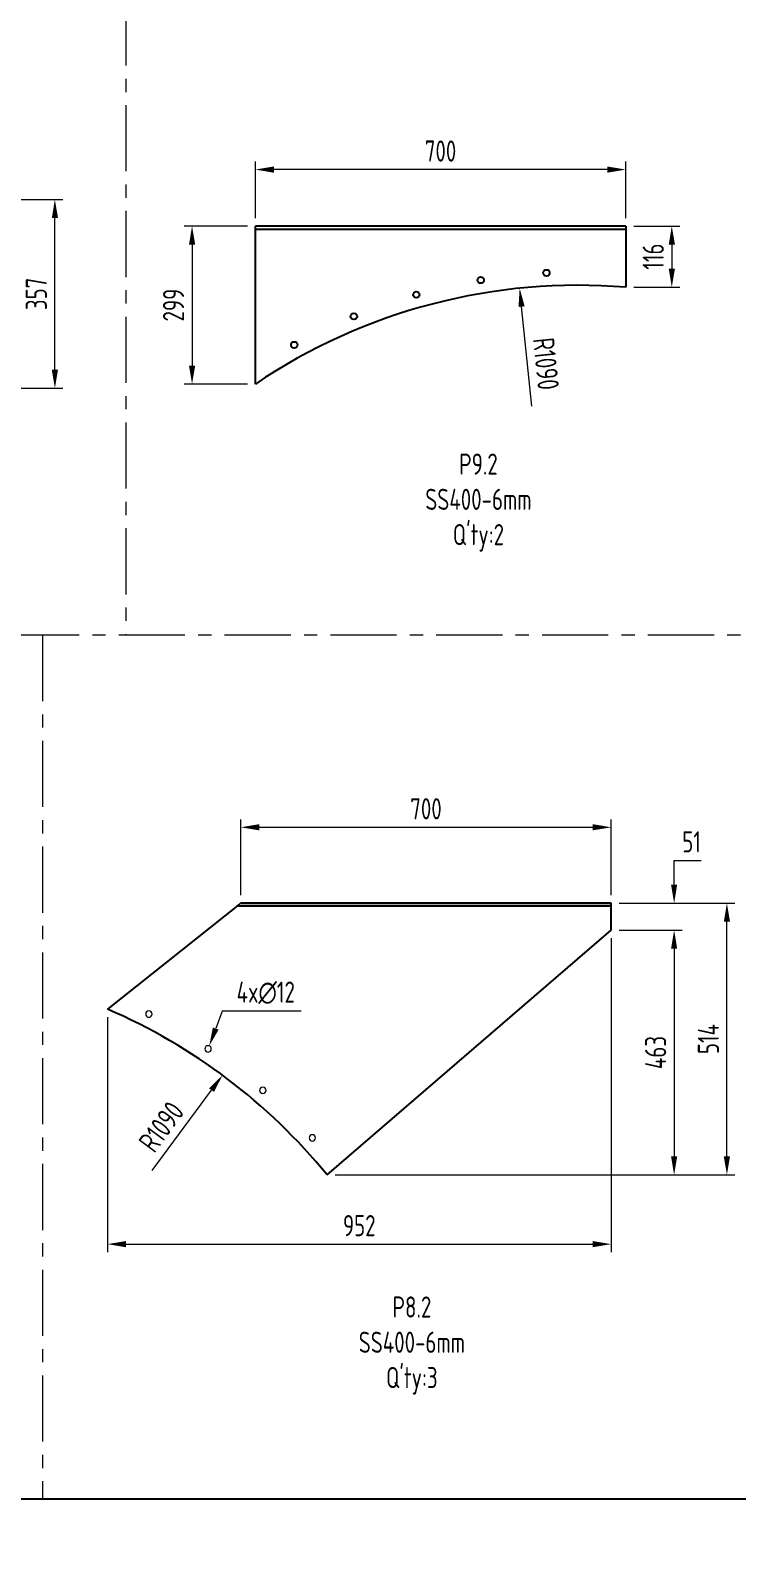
# Model space of a CAD drawing. Header units: millimetres. Extents: x -46397 to 283259, y -8690 to 23983.
# Drawn here: x 90249 to 91584, y -1792 to 1061 of the extents above; entities that cross this region are included whole.
import ezdxf

# ---------------------------------------------------------------- set-up
doc = ezdxf.new("R2010")
doc.units = ezdxf.units.MM
doc.linetypes.add('CENTER', pattern=[2, 1.25, -0.25, 0.25, -0.25])
doc.layers.get('Defpoints').update_dxf_attribs({"lineweight": 0})
for name, color, linetype, lineweight in [('Dtext', 255, 'Continuous', 20), ('DUONGCHINH', 7, 'Continuous', 25), ('PHANTOM 2', 8, 'Continuous', 0), ('ĐƯỜNG TÂM', 8, 'CENTER', 5)]:
    doc.layers.add(name, color=color, linetype=linetype, lineweight=lineweight)
doc.styles.add('Chu va so', font='arial.ttf')
doc.styles.add('GHI CHÚ 1', font='isocp_IV25.ttf', dxfattribs={"width": 0.8})
doc.styles.get("Standard").update_dxf_attribs({"font": 'isocp.shx', "width": 0.8})
doc.styles.add('TCVN', font='arial.ttf')
doc.dimstyles.new('1-30SCALE', dxfattribs={"dimtxt": 75, "dimasz": 75, "dimexe": 37.5, "dimexo": 30, "dimgap": 30, "dimtad": 1, "dimtoh": 1, "dimdec": 0, "dimdsep": 46, "dimtxsty": 'GHI CHÚ 1', "dimcen": 0.09, "dimclrd": 256, "dimclre": 256, "dimclrt": 2, "dimadec": 0, "dimazin": 0, "dimtfac": 1, "dimtdec": 0, "dimtofl": 0, "dimtmove": 0, "dimatfit": 3, "dimfxl": 1, "dimlwd": 0, "dimlwe": 0, "dimarcsym": 0})
doc.dimstyles.new('1-30SCALE$4', dxfattribs={"dimtxt": 75, "dimasz": 75, "dimexe": 37.5, "dimexo": 30, "dimgap": 30, "dimtad": 1, "dimtoh": 1, "dimdec": 0, "dimdsep": 46, "dimtxsty": 'GHI CHÚ 1', "dimcen": 0.09, "dimclrd": 256, "dimclre": 256, "dimclrt": 2, "dimadec": 0, "dimazin": 0, "dimtfac": 1, "dimtdec": 0, "dimtofl": 0, "dimtmove": 0, "dimatfit": 3, "dimfxl": 1, "dimlwd": 0, "dimlwe": 0, "dimarcsym": 0})

# ---------------------------------------------------------------- blocks, each defined once
blk = doc.blocks.new('*D322')
at = {"layer": 'Defpoints', "color": 0, "transparency": 16777216}
for p in [(90183.4, 740.6), (90295.2, 740.6), (89483.3, 383.8)]:
    blk.add_point(p, dxfattribs=at)
at = {"layer": 'PHANTOM 2', "linetype": 'Continuous', "lineweight": 0, "transparency": 16777216}
for p, q in [((90198.4, 740.6), (90310.2, 740.6)), ((90295.2, 418.8), (90295.2, 705.6)), ((89498.3, 383.8), (90310.2, 383.8))]:
    blk.add_line(p, q, dxfattribs=at)
at = {"layer": 'PHANTOM 2', "transparency": 16777216}
for points in [[(90289.4, 705.6), (90301.1, 705.6), (90295.2, 740.6)], [(90289.4, 418.8), (90301.1, 418.8), (90295.2, 383.8)]]:
    blk.add_solid(points, dxfattribs=at)
at = {"layer": 'PHANTOM 2', "color": 2, "transparency": 16777216, "insert": (90260.2, 562.2), "char_height": 40, "attachment_point": 5, "rotation": 90, "style": 'GHI CHÚ 1'}
blk.add_mtext('357', dxfattribs=at)
blk = doc.blocks.new('*D325')
at = {"layer": 'Defpoints', "color": 0, "transparency": 16777216}
for p in [(90674.1, 797.3), (90674.1, 690.5, -1.5), (91374.2, 690.5, -1.5)]:
    blk.add_point(p, dxfattribs=at)
at = {"layer": 'PHANTOM 2', "linetype": 'Continuous', "lineweight": 0, "transparency": 16777216}
for p, q in [((90674.1, 705.5), (90674.1, 812.3)), ((91374.2, 705.5), (91374.2, 812.3)), ((91339.2, 797.3), (90709.1, 797.3))]:
    blk.add_line(p, q, dxfattribs=at)
at = {"layer": 'PHANTOM 2', "transparency": 16777216}
for points in [[(90709.1, 803.1), (90709.1, 791.4), (90674.1, 797.3)], [(91339.2, 803.1), (91339.2, 791.4), (91374.2, 797.3)]]:
    blk.add_solid(points, dxfattribs=at)
at = {"layer": 'PHANTOM 2', "color": 2, "transparency": 16777216, "insert": (91024.1, 832.3), "char_height": 40, "attachment_point": 5, "style": 'GHI CHÚ 1'}
blk.add_mtext('700', dxfattribs=at)
blk = doc.blocks.new('*D326')
at = {"layer": 'Defpoints', "color": 0, "transparency": 16777216}
for p in [(90674.1, 690.5, -1.5), (90554.5, 391.8), (90674.1, 391.8, -1.5)]:
    blk.add_point(p, dxfattribs=at)
at = {"layer": 'PHANTOM 2', "linetype": 'Continuous', "lineweight": 0, "transparency": 16777216}
for p, q in [((90659.1, 690.5), (90539.5, 690.5)), ((90554.5, 655.5), (90554.5, 426.8)), ((90659.1, 391.8), (90539.5, 391.8))]:
    blk.add_line(p, q, dxfattribs=at)
at = {"layer": 'PHANTOM 2', "transparency": 16777216}
for points in [[(90548.7, 655.5), (90560.4, 655.5), (90554.5, 690.5)], [(90548.7, 426.8), (90560.4, 426.8), (90554.5, 391.8)]]:
    blk.add_solid(points, dxfattribs=at)
at = {"layer": 'PHANTOM 2', "color": 2, "transparency": 16777216, "insert": (90519.5, 541.1), "char_height": 40, "attachment_point": 5, "rotation": 90, "style": 'GHI CHÚ 1'}
blk.add_mtext('299', dxfattribs=at)
blk = doc.blocks.new('*D327')
at = {"layer": 'Defpoints', "color": 0, "transparency": 16777216}
for p in [(91374.2, 690.5, -1.5), (91374.2, 574.8, -1.5), (91461.2, 574.8)]:
    blk.add_point(p, dxfattribs=at)
at = {"layer": 'PHANTOM 2', "linetype": 'Continuous', "lineweight": 0, "transparency": 16777216}
for p, q in [((91389.2, 690.5), (91476.2, 690.5)), ((91461.2, 655.5), (91461.2, 609.8)), ((91389.2, 574.8), (91476.2, 574.8))]:
    blk.add_line(p, q, dxfattribs=at)
at = {"layer": 'PHANTOM 2', "transparency": 16777216}
for points in [[(91455.4, 655.5), (91467.1, 655.5), (91461.2, 690.5)], [(91455.4, 609.8), (91467.1, 609.8), (91461.2, 574.8)]]:
    blk.add_solid(points, dxfattribs=at)
at = {"layer": 'PHANTOM 2', "color": 2, "transparency": 16777216, "insert": (91426.2, 632.7), "char_height": 40, "attachment_point": 5, "rotation": 90, "style": 'GHI CHÚ 1'}
blk.add_mtext('116', dxfattribs=at)
blk = doc.blocks.new('*D328')
at = {"layer": 'Defpoints', "color": 0, "transparency": 16777216}
for p in [(91173.7, 572.9, -1.5), (91284.2, -511.5, -1.5)]:
    blk.add_point(p, dxfattribs=at)
at = {"layer": 'PHANTOM 2', "linetype": 'Continuous', "lineweight": 0, "transparency": 16777216}
blk.add_line((91196.4, 349.9), (91177.3, 538.1), dxfattribs=at)
at = {"layer": 'PHANTOM 2', "transparency": 16777216}
blk.add_solid([(91183.1, 538.7), (91171.5, 537.5), (91173.7, 572.9)], dxfattribs=at)
at = {"layer": 'PHANTOM 2', "color": 2, "transparency": 16777216, "insert": (91223.5, 430.1), "char_height": 40, "attachment_point": 5, "rotation": 275.8167, "style": 'GHI CHÚ 1'}
blk.add_mtext('R1090', dxfattribs=at)
blk = doc.blocks.new('*D1539')
at = {"layer": 'Defpoints', "color": 0, "transparency": 16777216}
for p in [(92031.9, -901.3, -1.5), (91295.9, -1705.2, -1.5)]:
    blk.add_point(p, dxfattribs=at)
at = {"layer": 'PHANTOM 2', "linetype": 'Continuous', "lineweight": 0, "transparency": 16777216}
blk.add_line((91880.5, -1066.6), (92008.3, -927.1), dxfattribs=at)
at = {"layer": 'PHANTOM 2', "transparency": 16777216}
blk.add_solid([(92004, -923.2), (92012.6, -931.1), (92031.9, -901.3)], dxfattribs=at)
at = {"layer": 'PHANTOM 2', "color": 2, "transparency": 16777216, "insert": (91906.8, -986.2), "char_height": 40, "attachment_point": 5, "rotation": 47.5245, "style": 'GHI CHÚ 1'}
blk.add_mtext('R1090', dxfattribs=at)
blk = doc.blocks.new('*D1547')
at = {"layer": 'Defpoints', "color": 0, "transparency": 16777216}
for p in [(91346.6, -446.4), (90646.6, -589.9, -1.5), (91346.6, -589.9, -1.5)]:
    blk.add_point(p, dxfattribs=at)
at = {"layer": 'PHANTOM 2', "linetype": 'Continuous', "lineweight": 0, "transparency": 16777216}
for p, q in [((90646.6, -574.9), (90646.6, -431.4)), ((90681.6, -446.4), (91311.6, -446.4)), ((91346.6, -574.9), (91346.6, -431.4))]:
    blk.add_line(p, q, dxfattribs=at)
at = {"layer": 'PHANTOM 2', "transparency": 16777216}
for points in [[(90681.6, -440.5), (90681.6, -452.2), (90646.6, -446.4)], [(91311.6, -440.5), (91311.6, -452.2), (91346.6, -446.4)]]:
    blk.add_solid(points, dxfattribs=at)
at = {"layer": 'PHANTOM 2', "color": 2, "transparency": 16777216, "insert": (90996.6, -411.4), "char_height": 40, "attachment_point": 5, "rotation": 359.9998, "style": 'GHI CHÚ 1'}
blk.add_mtext('700', dxfattribs=at)
blk = doc.blocks.new('*D1548')
at = {"layer": 'Defpoints', "color": 0, "transparency": 16777216}
for p in [(91346.6, -589.9, -1.5), (91346.6, -640.9, -1.5), (91465.6, -640.9)]:
    blk.add_point(p, dxfattribs=at)
at = {"layer": 'PHANTOM 2', "linetype": 'Continuous', "lineweight": 0, "transparency": 16777216}
for p, q in [((91465.6, -554.9), (91465.6, -508.9)), ((91465.6, -508.9), (91516.6, -508.9)), ((91361.6, -589.9), (91480.6, -589.9)), ((91361.6, -640.9), (91480.6, -640.9)), ((91465.6, -675.9), (91465.6, -710.9))]:
    blk.add_line(p, q, dxfattribs=at)
at = {"layer": 'PHANTOM 2', "transparency": 16777216}
for points in [[(91459.8, -554.9), (91471.4, -554.9), (91465.6, -589.9)], [(91459.8, -675.9), (91471.4, -675.9), (91465.6, -640.9)]]:
    blk.add_solid(points, dxfattribs=at)
at = {"layer": 'PHANTOM 2', "color": 2, "transparency": 16777216, "insert": (91498.6, -473.9), "char_height": 40, "attachment_point": 5, "style": 'GHI CHÚ 1'}
blk.add_mtext('51', dxfattribs=at)
blk = doc.blocks.new('*D1549')
at = {"layer": 'Defpoints', "color": 0, "transparency": 16777216}
for p in [(91346.6, -640.9, -1.5), (90809.7, -1103.8, -1.5), (91465.6, -1103.8)]:
    blk.add_point(p, dxfattribs=at)
at = {"layer": 'PHANTOM 2', "linetype": 'Continuous', "lineweight": 0, "transparency": 16777216}
for p, q in [((91361.6, -640.9), (91480.6, -640.9)), ((91465.6, -675.9), (91465.6, -1068.8)), ((90824.7, -1103.8), (91480.6, -1103.8))]:
    blk.add_line(p, q, dxfattribs=at)
at = {"layer": 'PHANTOM 2', "transparency": 16777216}
for points in [[(91459.8, -675.9), (91471.4, -675.9), (91465.6, -640.9)], [(91459.8, -1068.8), (91471.4, -1068.8), (91465.6, -1103.8)]]:
    blk.add_solid(points, dxfattribs=at)
at = {"layer": 'PHANTOM 2', "color": 2, "transparency": 16777216, "insert": (91430.6, -872.3), "char_height": 40, "attachment_point": 5, "rotation": 90, "style": 'GHI CHÚ 1'}
blk.add_mtext('463', dxfattribs=at)
blk = doc.blocks.new('*D1550')
at = {"layer": 'Defpoints', "color": 0, "transparency": 16777216}
for p in [(90612.1, -915.2, -1.5), (89964.3, -1791.9, -1.5)]:
    blk.add_point(p, dxfattribs=at)
at = {"layer": 'PHANTOM 2', "linetype": 'Continuous', "lineweight": 0, "transparency": 16777216}
blk.add_line((90478.9, -1095.5), (90591.3, -943.4), dxfattribs=at)
at = {"layer": 'PHANTOM 2', "transparency": 16777216}
blk.add_solid([(90586.6, -939.9), (90596, -946.8), (90612.1, -915.2)], dxfattribs=at)
at = {"layer": 'PHANTOM 2', "color": 2, "transparency": 16777216, "insert": (90496.5, -1012.7), "char_height": 40, "attachment_point": 5, "rotation": 53.5379, "style": 'GHI CHÚ 1'}
blk.add_mtext('R1090', dxfattribs=at)
blk = doc.blocks.new('*D1551')
at = {"layer": 'Defpoints', "color": 0, "transparency": 16777216}
for p in [(91346.6, -640.9, -1.5), (90394.5, -790.4, -1.5), (91346.6, -1234.6)]:
    blk.add_point(p, dxfattribs=at)
at = {"layer": 'PHANTOM 2', "linetype": 'Continuous', "lineweight": 0, "transparency": 16777216}
for p, q in [((91346.6, -655.9), (91346.6, -1249.6)), ((90394.5, -805.4), (90394.5, -1249.6)), ((90429.5, -1234.6), (91311.6, -1234.6))]:
    blk.add_line(p, q, dxfattribs=at)
at = {"layer": 'PHANTOM 2', "transparency": 16777216}
for points in [[(90429.5, -1228.8), (90429.5, -1240.5), (90394.5, -1234.6)], [(91311.6, -1228.8), (91311.6, -1240.5), (91346.6, -1234.6)]]:
    blk.add_solid(points, dxfattribs=at)
at = {"layer": 'PHANTOM 2', "color": 2, "transparency": 16777216, "insert": (90870.5, -1199.6), "char_height": 40, "attachment_point": 5, "style": 'GHI CHÚ 1'}
blk.add_mtext('952', dxfattribs=at)
blk = doc.blocks.new('*D1558')
at = {"layer": 'Defpoints', "color": 0, "transparency": 16777216}
for p in [(90582.7, -871.1, -1.5), (90586.9, -859.8, -1.5)]:
    blk.add_point(p, dxfattribs=at)
at = {"layer": 'PHANTOM 2', "linetype": 'Continuous', "lineweight": 0, "transparency": 16777216}
for p, q in [((90611.6, -794.3), (90599.2, -827.1)), ((90761, -794.3), (90611.6, -794.3))]:
    blk.add_line(p, q, dxfattribs=at)
at = {"layer": 'PHANTOM 2', "lineweight": 0, "transparency": 16777216}
for p, q in [((90584.7, -865.5), (90584.9, -865.5)), ((90584.8, -865.5), (90584.8, -865.4))]:
    blk.add_line(p, q, dxfattribs=at)
at = {"layer": 'PHANTOM 2', "transparency": 16777216}
blk.add_solid([(90593.8, -825), (90604.7, -829.1), (90586.9, -859.8)], dxfattribs=at)
at = {"layer": 'PHANTOM 2', "color": 2, "transparency": 16777216, "insert": (90693.8, -759.3), "char_height": 40, "attachment_point": 5, "style": 'GHI CHÚ 1'}
blk.add_mtext('4x∅12', dxfattribs=at)
blk = doc.blocks.new('*D1559')
at = {"layer": 'Defpoints', "color": 0, "transparency": 16777216}
for p in [(91346.6, -589.9, -1.5), (91565.4, -589.9), (90809.7, -1103.8, -1.5)]:
    blk.add_point(p, dxfattribs=at)
at = {"layer": 'PHANTOM 2', "linetype": 'Continuous', "lineweight": 0, "transparency": 16777216}
for p, q in [((91361.6, -589.9), (91580.4, -589.9)), ((91565.4, -1068.8), (91565.4, -624.9)), ((90824.7, -1103.8), (91580.4, -1103.8))]:
    blk.add_line(p, q, dxfattribs=at)
at = {"layer": 'PHANTOM 2', "transparency": 16777216}
for points in [[(91559.5, -624.9), (91571.2, -624.9), (91565.4, -589.9)], [(91559.5, -1068.8), (91571.2, -1068.8), (91565.4, -1103.8)]]:
    blk.add_solid(points, dxfattribs=at)
at = {"layer": 'PHANTOM 2', "color": 2, "transparency": 16777216, "insert": (91530.4, -846.8), "char_height": 40, "attachment_point": 5, "rotation": 90, "style": 'GHI CHÚ 1'}
blk.add_mtext('514', dxfattribs=at)
blk = doc.blocks.new('*U1819')
at = {"lineweight": 25}
for points in [[(0, 0), (7496.9, 0), (7496.9, 4910.9), (0, 4910.9)], [(0, 0), (5668.4, 0), (5668.4, 4910.9), (0, 4910.9)]]:
    blk.add_lwpolyline(points, close=True, dxfattribs=at)
at = {"layer": 'Dtext', "ltscale": 0.1}
for tag, p, height, style in [('REV_3', (5716.7, 1844.5), 32.7, 'TCVN'), ('FOR_APPROVAL3', (6043.3, 1842.2, -0.3), 39.2, 'TCVN'), ('FOR_APPROVAL2', (6043.3, 1720.3, -0.3), 39.2, 'TCVN'), ('REV_2', (5716.7, 1722.6), 32.7, 'TCVN'), ('REV_1', (5716.7, 1600.7), 32.7, 'TCVN'), ('FOR_APPROVAL1', (6043.3, 1598.4, -0.3), 39.2, 'TCVN'), ('REV_0', (5716.7, 1478.8), 32.7, 'TCVN'), ('NGUOI_VE', (6391.2, 1477.1, -0.3), 39.2, 'TCVN'), ('NGUOI_KIEM_2', (6737.4, 1477.1, -0.3), 39.2, 'TCVN'), ('NGUOI_DUYET', (7155.7, 1477.1, -0.3), 39.2, 'TCVN'), ('1.1_A4', (7176.7, 74.4, -0.3), 39.2, 'Chu va so'), ('A4_A4', (7307, 74.4, -0.3), 39.2, 'Chu va so'), ('REV.', (7414.4, 74.4, -0.3), 39.2, 'Chu va so')]:
    blk.add_attdef(tag, p, '', height=height, dxfattribs=dict(at, style=style))
for tag, p, height, style, width in [('NGAY_REV03', (5799.5, 1842.2, -0.3), 34, 'TCVN', 0.95), ('NGAY_REV02', (5799.5, 1720.3, -0.3), 34, 'TCVN', 0.95), ('NGAY_REV01', (5799.5, 1598.4, -0.3), 34, 'TCVN', 0.95), ('NGAY_REV0', (5799.5, 1476.5, -0.3), 34, 'TCVN', 0.95), ('DWD.NO', (5796.4, 31.8, -0.3), 52.2, 'Chu va so', 0.85)]:
    blk.add_attdef(tag, p, '', height=height, dxfattribs=dict(at, style=style, width=width))
at = {"layer": 'Dtext', "lineweight": 25, "ltscale": 0.1, "style": 'Chu va so'}
for tag, p, height in [('PROJECT_CODE', (6174, 613.9), 78.4), ('TITLE1', (5834.6, 468.1, -0.3), 52.2), ('TITLE2', (5834.6, 345.3, -0.3), 52.2), ('TITLE3', (5834.6, 223.4, -0.3), 52.2)]:
    blk.add_attdef(tag, p, '', height=height, dxfattribs=at)

msp = doc.modelspace()

# ---------------------------------------------------------------- linework, layer by layer
at = {"color": 7, "lineweight": 0, "ltscale": 10, "extrusion": (0, 1, 0)}
msp.add_line((90646.57, -589.86, -1.5), (90644.06, -591.86, -1.5), dxfattribs=at)
at = {"color": 7, "lineweight": 0, "ltscale": 10, "extrusion": (0, 0, -1)}
for centre in [(-90472.88, -799.6, 1.5), (-90584.79, -865.46, 1.5), (-90688.26, -943.85, 1.5), (-90781.88, -1033.71, 1.5)]:
    msp.add_circle(centre, 6, dxfattribs=at)
at = {"layer": 'DUONGCHINH', "extrusion": (0, 1, 0)}
for p, q in [((90674.09, 391.77, -1.5), (90674.09, 690.51, -1.5)), ((91374.19, 690.51, -1.5), (90674.09, 690.51, -1.5)), ((91374.19, 690.51, -1.5), (91374.19, 574.79, -1.5)), ((90674.09, 684.51, -1.5), (91374.19, 684.51, -1.5)), ((90644.06, -591.86, -1.5), (90394.52, -790.35, -1.5)), ((91346.57, -595.86, -1.5), (90639.03, -595.86, -1.5)), ((91346.57, -589.86, -1.5), (90646.57, -589.86, -1.5)), ((90646.57, -589.86, -1.5), (91346.57, -589.86, -1.5)), ((91346.57, -589.86, -1.5), (91346.57, -589.86, -1.5)), ((91346.57, -591.86, -1.5), (91346.57, -589.86, -1.5)), ((91346.57, -640.86, -1.5), (91346.57, -591.86, -1.5)), ((90809.7, -1103.81, -1.5), (91346.57, -640.86, -1.5))]:
    msp.add_line(p, q, dxfattribs=at)
at = {"layer": 'DUONGCHINH'}
for centre in [(91224.32, 601.9, -1.5), (91100.14, 588.22, -1.5), (90978.26, 560.72, -1.5), (90860.23, 519.77, -1.5), (90747.52, 465.86, -1.5)]:
    msp.add_circle(centre, 6, dxfattribs=at)
for centre, start, end in [((91284.19, -511.49, -1.5), 85.26388, 124.03711), ((89964.3, -1791.86, -1.5), 39.14105, 66.75273)]:
    msp.add_arc(centre, 1090, start, end, dxfattribs=at)
at = {"layer": 'ĐƯỜNG TÂM', "ltscale": 100}
for p, q in [((90429.54, 1118.96), (90429.54, -82.94)), ((90271.8, -82.94), (90271.8, -1716.39))]:
    msp.add_line(p, q, dxfattribs=at)
msp.add_lwpolyline([(87791.59, 1118.96), (92941.11, 1118.96), (92941.11, -82.94), (87791.59, -82.94)], close=True, dxfattribs=at)

# ---------------------------------------------------------------- texts
at = {"color": 3, "char_height": 40, "attachment_point": 1}
for s, width, insert in [("\\A1;\\pxqc;P9.2\\PSS400-6mm\\PQ'ty:2", 275.8497, (90957.85, 260.39)), ("\\A1;\\pxqc;P8.2\\PSS400-6mm\\PQ'ty:3", 348.9024, (90795.52, -1333.52))]:
    msp.add_mtext_dynamic_manual_height_columns(s, width=width, gutter_width=37.5, heights=[0], dxfattribs=dict(at, insert=insert))

# ---------------------------------------------------------------- dimensions: what is measured, and where the dimension line sits
at = {"layer": 'PHANTOM 2'}
for base, p1, p2, override, picture, middle in [((90674.09, 797.27), (91374.19, 690.51, -1.5), (90674.09, 690.51, -1.5), {"dimtxt": 40, "dimasz": 35, "dimexe": 15, "dimexo": 15, "dimgap": 15}, '*D325', (91024.14, 832.27)), ((91346.57, -1234.63), (90394.52, -790.35, -1.5), (91346.57, -640.86, -1.5), {"dimtxt": 40, "dimasz": 35, "dimexe": 15, "dimexo": 15, "dimgap": 15, "dimtmove": 1}, '*D1551', (90870.55, -1199.61))]:
    dim = msp.add_linear_dim(base=base, p1=p1, p2=p2, dimstyle='1-30SCALE', override=override, dxfattribs=at)
    dim.commit()
    dim.dimension.update_dxf_attribs({"geometry": picture, "text_midpoint": middle})
for base, p1, p2, override, picture, middle in [((90295.22, 740.58), (89483.3, 383.8), (90183.4, 740.58), {"dimtxt": 40, "dimasz": 35, "dimexe": 15, "dimexo": 15, "dimgap": 15}, '*D322', (90260.22, 562.19)), ((90554.52, 391.77), (90674.09, 690.51, -1.5), (90674.09, 391.77, -1.5), {"dimtxt": 40, "dimasz": 35, "dimexe": 15, "dimexo": 15, "dimgap": 15}, '*D326', (90519.51, 541.14)), ((91461.25, 574.79), (91374.19, 690.51, -1.5), (91374.19, 574.79, -1.5), {"dimtxt": 40, "dimasz": 35, "dimexe": 15, "dimexo": 15, "dimgap": 15}, '*D327', (91426.25, 632.65)), ((91565.38, -589.86), (90809.7, -1103.81, -1.5), (91346.57, -589.86, -1.5), {"dimtxt": 40, "dimasz": 35, "dimexe": 15, "dimexo": 15, "dimgap": 15, "dimtmove": 1}, '*D1559', (91530.38, -846.83)), ((91465.61, -1103.81), (91346.57, -640.86, -1.5), (90809.7, -1103.81, -1.5), {"dimtxt": 40, "dimasz": 35, "dimexe": 15, "dimexo": 15, "dimgap": 15, "dimtmove": 1}, '*D1549', (91430.61, -872.34))]:
    dim = msp.add_linear_dim(base=base, p1=p1, p2=p2, angle=90, dimstyle='1-30SCALE', override=override, dxfattribs=at)
    dim.commit()
    dim.dimension.update_dxf_attribs({"geometry": picture, "text_midpoint": middle})
for center, mpoint, override, picture, middle in [((91284.19, -511.49, -1.5), (91173.73, 572.9, -1.5), {"dimtxt": 40, "dimasz": 35, "dimexe": 15, "dimexo": 15, "dimgap": 15}, '*D328', (91188.63, 426.57)), ((91295.86, -1705.25, -1.5), (92031.91, -901.3, -1.5), {"dimtxt": 40, "dimasz": 35, "dimexe": 15, "dimexo": 15, "dimgap": 15}, '*D1539', (91932.59, -1009.79)), ((89964.3, -1791.86, -1.5), (90612.08, -915.22, -1.5), {"dimtxt": 40, "dimasz": 35, "dimexe": 15, "dimexo": 15, "dimgap": 15, "dimtmove": 1}, '*D1550', (90524.66, -1033.52))]:
    dim = msp.add_radius_dim(center=center, mpoint=mpoint, dimstyle='1-30SCALE$4', override=override, dxfattribs=at)
    dim.commit()
    dim.dimension.update_dxf_attribs({"geometry": picture, "text_midpoint": middle, "dimtype": 164})
dim = msp.add_aligned_dim(p1=(90646.57, -589.86, -1.5), p2=(91346.57, -589.86, -1.5), distance=143.48, dimstyle='1-30SCALE', override={"dimtxt": 40, "dimasz": 35, "dimexe": 15, "dimexo": 15, "dimgap": 15}, dxfattribs=at)
dim.commit()
dim.dimension.update_dxf_attribs({"geometry": '*D1547', "text_midpoint": (90996.57, -411.37)})
dim = msp.add_linear_dim(base=(91465.61, -640.86), p1=(91346.57, -589.86, -1.5), p2=(91346.57, -640.86, -1.5), angle=270, dimstyle='1-30SCALE', override={"dimtxt": 40, "dimasz": 35, "dimexe": 15, "dimexo": 15, "dimgap": 15}, dxfattribs=at)
dim.commit()
dim.dimension.update_dxf_attribs({"geometry": '*D1548', "text_midpoint": (91498.61, -508.89), "dimtype": 161})
dim = msp.add_diameter_dim_2p(p1=(90582.67, -871.07, -1.5), p2=(90586.9, -859.84, -1.5), text='4x<>', dimstyle='1-30SCALE', override={"dimtxt": 40, "dimasz": 35, "dimexe": 15, "dimexo": 15, "dimgap": 15, "dimpost": ''}, dxfattribs=at)
dim.commit()
dim.dimension.update_dxf_attribs({"geometry": '*D1558', "text_midpoint": (90693.76, -759.32)})

# ---------------------------------------------------------------- next in the draw order: block references
at = {"xscale": 0.9084576280678549, "yscale": 0.9084576280678549, "zscale": 0.9084576280678549}
msp.add_blockref('*U1819', (87791.59, -1716.39), dxfattribs=at)

doc.saveas('drawing.dxf')
